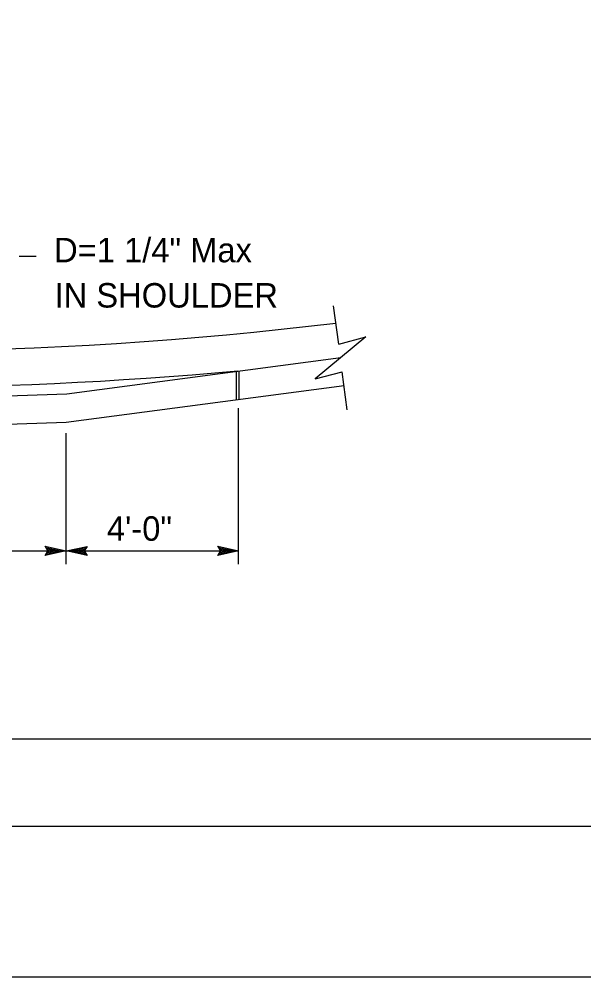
# Model space of a CAD drawing. Extents: x -894 to 866, y -472 to 714.
# Drawn here: x 83.3 to 245, y -472.4 to -198.4 of the extents above; entities that cross this region are included whole.
import ezdxf

# ---------------------------------------------------------------- set-up
doc = ezdxf.new("R2010")
doc.units = 0
for name, color, linetype in [('border_PLOTTING-ELEMENTS', 7, 'Continuous'), ('border_rw_22x34_Cut_Lines', 7, 'Continuous'), ('border_SHEET', 7, 'Continuous'), ('df_DETAIL-anno', 7, 'Continuous'), ('str_Concrete-A', 7, 'Continuous')]:
    doc.layers.add(name, color=color, linetype=linetype)

msp = doc.modelspace()

# ---------------------------------------------------------------- linework, layer by layer
at = {"layer": 'border_PLOTTING-ELEMENTS'}
for points in [[(-894.04, -472.44), (865.96, -472.44), (865.96, 713.56), (-894.04, 713.56)], [(-864.04, 670.56), (835.96, 670.56), (835.96, -429.44), (-864.04, -429.44)]]:
    msp.add_lwpolyline(points, close=True, dxfattribs=at)
at = {"layer": 'border_rw_22x34_Cut_Lines'}
msp.add_lwpolyline([(-864.04, 670.56), (835.96, 670.56), (835.96, -429.44), (-864.04, -429.44)], close=True, dxfattribs=at)
at = {"layer": 'border_SHEET'}
msp.add_line((810.96, -404.44), (-814.04, -404.44), dxfattribs=at)
at = {"layer": 'df_DETAIL-anno'}
for p, q in [((83.34, -266.19), (88.24, -266.19)), ((146.19, -354.29), (146.19, -309.65)), ((96.8, -354.29), (96.8, -316.84)), ((58.94, -350.56), (96.8, -350.56)), ((91.6, -350.56), (90.8, -349.22)), ((90.8, -349.22), (90.8, -349.22)), ((90.8, -349.22), (96.8, -350.56)), ((96.8, -350.56), (90.8, -351.89)), ((90.8, -351.89), (91.6, -350.56)), ((91.02, -349.58), (95.42, -350.56)), ((95.41, -350.56), (91.04, -351.53)), ((94.04, -350.56), (91.22, -351.18)), ((91.25, -349.94), (94.04, -350.56)), ((91.43, -350.28), (92.66, -350.56)), ((92.66, -350.56), (91.45, -350.82)), ((96.8, -350.56), (102.8, -349.23)), ((96.8, -350.56), (136.11, -350.56)), ((96.8, -350.56), (96.8, -350.56)), ((102.8, -351.9), (96.8, -350.56)), ((96.8, -350.56), (96.8, -350.56)), ((102.59, -351.54), (98.18, -350.56)), ((98.19, -350.56), (102.57, -349.59)), ((99.57, -350.56), (102.39, -349.94)), ((102.35, -351.18), (99.57, -350.56)), ((100.95, -350.56), (102.16, -350.3)), ((102.18, -350.84), (100.95, -350.56)), ((102.8, -349.23), (102, -350.56)), ((102, -350.56), (102.8, -351.9)), ((102.8, -349.23), (102.8, -349.23)), ((136.11, -350.56), (146.19, -350.56)), ((140.99, -350.56), (140.19, -349.22)), ((140.19, -349.22), (140.19, -349.22)), ((140.19, -349.22), (146.19, -350.56)), ((146.19, -350.56), (140.19, -351.89)), ((140.19, -351.89), (140.99, -350.56)), ((140.41, -349.58), (144.81, -350.56)), ((144.8, -350.56), (140.43, -351.53)), ((143.43, -350.56), (140.61, -351.18)), ((140.64, -349.94), (143.43, -350.56)), ((140.82, -350.28), (142.05, -350.56)), ((142.05, -350.56), (140.84, -350.82)), ((146.19, -350.56), (146.19, -350.56)), ((90.8, -351.89), (90.8, -351.89)), ((102.8, -351.9), (102.8, -351.9)), ((140.19, -351.89), (140.19, -351.89))]:
    msp.add_line(p, q, dxfattribs=at)
at = {"layer": 'str_Concrete-A'}
for p, q in [((174.83, -291.34), (173.39, -280.44)), ((96.95, -305.57), (175.44, -295.23)), ((145.58, -307.17), (145.58, -299.01)), ((146.36, -307.17), (146.36, -299.01)), ((177.31, -310.18), (175.87, -299.28)), ((96.8, -313.65), (176.38, -303.18)), ((65.94, -306.65), (96.95, -305.57)), ((65.79, -314.74), (96.8, -313.65))]:
    msp.add_line(p, q, dxfattribs=at)
msp.add_lwpolyline([(174.83, -291.34), (182.63, -289.31), (168.07, -301.31), (175.87, -299.28)], dxfattribs=at)
msp.add_arc((40.41, 858.2), 1162.01, 264.84315, 275.2118, dxfattribs=at)
msp.add_ellipse((39.75, 818.84), major_axis=(1106.22, -116.29), ratio=0.999984, start_param=4.711366, end_param=4.938152, dxfattribs=at)

# ---------------------------------------------------------------- texts
at = {"layer": 'df_DETAIL-anno'}
for s, p in [('D=1 1/4" Max', (93.34, -267.94)), ('IN SHOULDER', (93.47, -280.89)), ('4\'-0"', (108.47, -347.64))]:
    msp.add_text(s, height=7, dxfattribs=at).set_placement(p)

doc.saveas('drawing.dxf')
